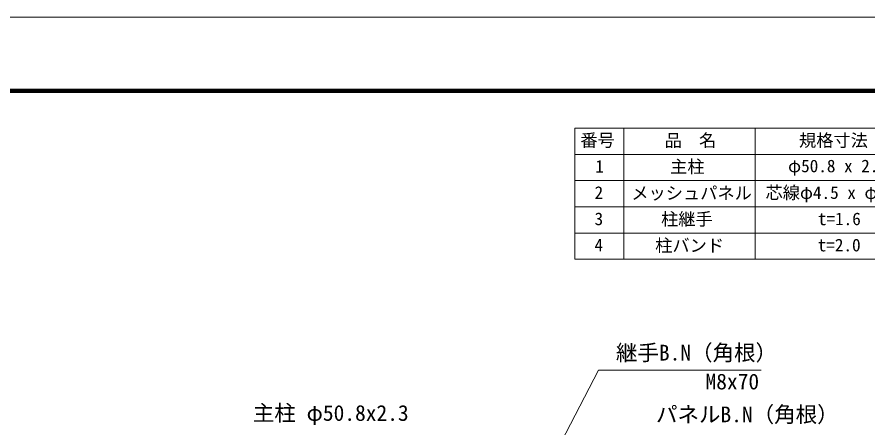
# Model space of a CAD drawing. Units: millimetres, scale not verified. Extents: x -4200 to 4200, y -2970 to 2970.
# Drawn here: x -529 to 2067, y 1717 to 2970 of the extents above; entities that cross this region are included whole.
import ezdxf
from ezdxf.enums import TextEntityAlignment as Align

# ---------------------------------------------------------------- set-up
doc = ezdxf.new("R2010")
doc.units = ezdxf.units.MM
doc.header["$LTSCALE"] = 10
doc.layers.add('0-5_D-MTR-TXT', color=7, linetype='Continuous')
for name, color, linetype, lineweight in [('0-6_D-MTR-FRAM', 7, 'Continuous', 9), ('0-D_D-STR-TXT', 7, 'Continuous', 9), ('0-E_D-TTL', 7, 'Continuous', 9)]:
    doc.layers.add(name, color=color, linetype=linetype, lineweight=lineweight)
doc.styles.add('ＭＳ ゴシック', font='')
doc.styles.get('ＭＳ ゴシック').set_extended_font_data('MS Gothic')

msp = doc.modelspace()

# ---------------------------------------------------------------- linework, layer by layer
at = {"layer": '0-6_D-MTR-FRAM'}
for p, q in [((1172.71, 2631.28), (3822.71, 2631.28)), ((1172.71, 2631.28), (1172.71, 2231.28)), ((1322.71, 2631.28), (1322.71, 2231.28)), ((1722.71, 2631.28), (1722.71, 2231.28)), ((1172.71, 2551.28), (3822.71, 2551.28)), ((1172.71, 2471.28), (3822.71, 2471.28)), ((1172.71, 2391.28), (3822.71, 2391.28)), ((1172.71, 2311.28), (3822.71, 2311.28)), ((1172.71, 2231.28), (3822.71, 2231.28))]:
    msp.add_line(p, q, dxfattribs=at)
at = {"layer": '0-D_D-STR-TXT'}
msp.add_lwpolyline([(1741.14, 1893.36), (1245.04, 1893.36), (1102.56, 1618.37)], dxfattribs=at)
at = {"layer": '0-E_D-TTL', "color": 2}
msp.add_lwpolyline([(-4199.68, 2970.23), (4200.32, 2970.23), (4200.32, -2969.77), (-4199.68, -2969.77)], close=True, dxfattribs=at)
at = {"layer": '0-E_D-TTL'}
for points in [[(-3929.68, 2750.23), (3930.32, 2750.23), (3930.32, -2749.77), (-3929.68, -2749.77)], [(-3927.18, 2747.73), (3927.82, 2747.73), (3927.82, -2747.27), (-3927.18, -2747.27)], [(-3924.68, 2745.23), (3925.32, 2745.23), (3925.32, -2744.77), (-3924.68, -2744.77)], [(-3922.18, 2742.73), (3922.82, 2742.73), (3922.82, -2742.27), (-3922.18, -2742.27)], [(-3919.68, 2740.23), (3920.32, 2740.23), (3920.32, -2739.77), (-3919.68, -2739.77)]]:
    msp.add_lwpolyline(points, close=True, dxfattribs=at)

# ---------------------------------------------------------------- texts
at = {"layer": '0-5_D-MTR-TXT', "style": 'ＭＳ ゴシック'}
for s, p in [('番号', (1189.91, 2563.54)), ('品\u3000名', (1447.05, 2562.98)), ('規格寸法', (1857.07, 2563.22)), ('1', (1235.57, 2483.78)), ('主柱', (1463.87, 2483.1)), ('φ50.8 x 2.3', (1823.59, 2485.14)), ('2', (1233.17, 2403.88)), ('メッシュパネル', (1345.39, 2402.4)), ('芯線φ4.5 x φ4.5', (1754.75, 2403.78)), ('3', (1233.17, 2323.88)), ('柱継手', (1436.05, 2322.98)), ('t=1.6', (1914.57, 2323.78)), ('4', (1233.05, 2243.88)), ('柱バンド', (1418.21, 2242.54)), ('t=2.0', (1913.99, 2243.78))]:
    msp.add_text(s, height=38.49, dxfattribs=at).set_placement(p, align=Align.BOTTOM_LEFT)
at = {"layer": '0-D_D-STR-TXT', "style": 'ＭＳ ゴシック'}
for s, p in [('継手B.N（角根）', (1298.25, 1907.85)), ('M8x70', (1571.67, 1819.82)), ('主柱 φ50.8x2.3', (190.61, 1723.95)), ('パネルB.N（角根）', (1420.58, 1719.61))]:
    msp.add_text(s, height=48.09, dxfattribs=at).set_placement(p, align=Align.BOTTOM_LEFT)

doc.saveas('drawing.dxf')
